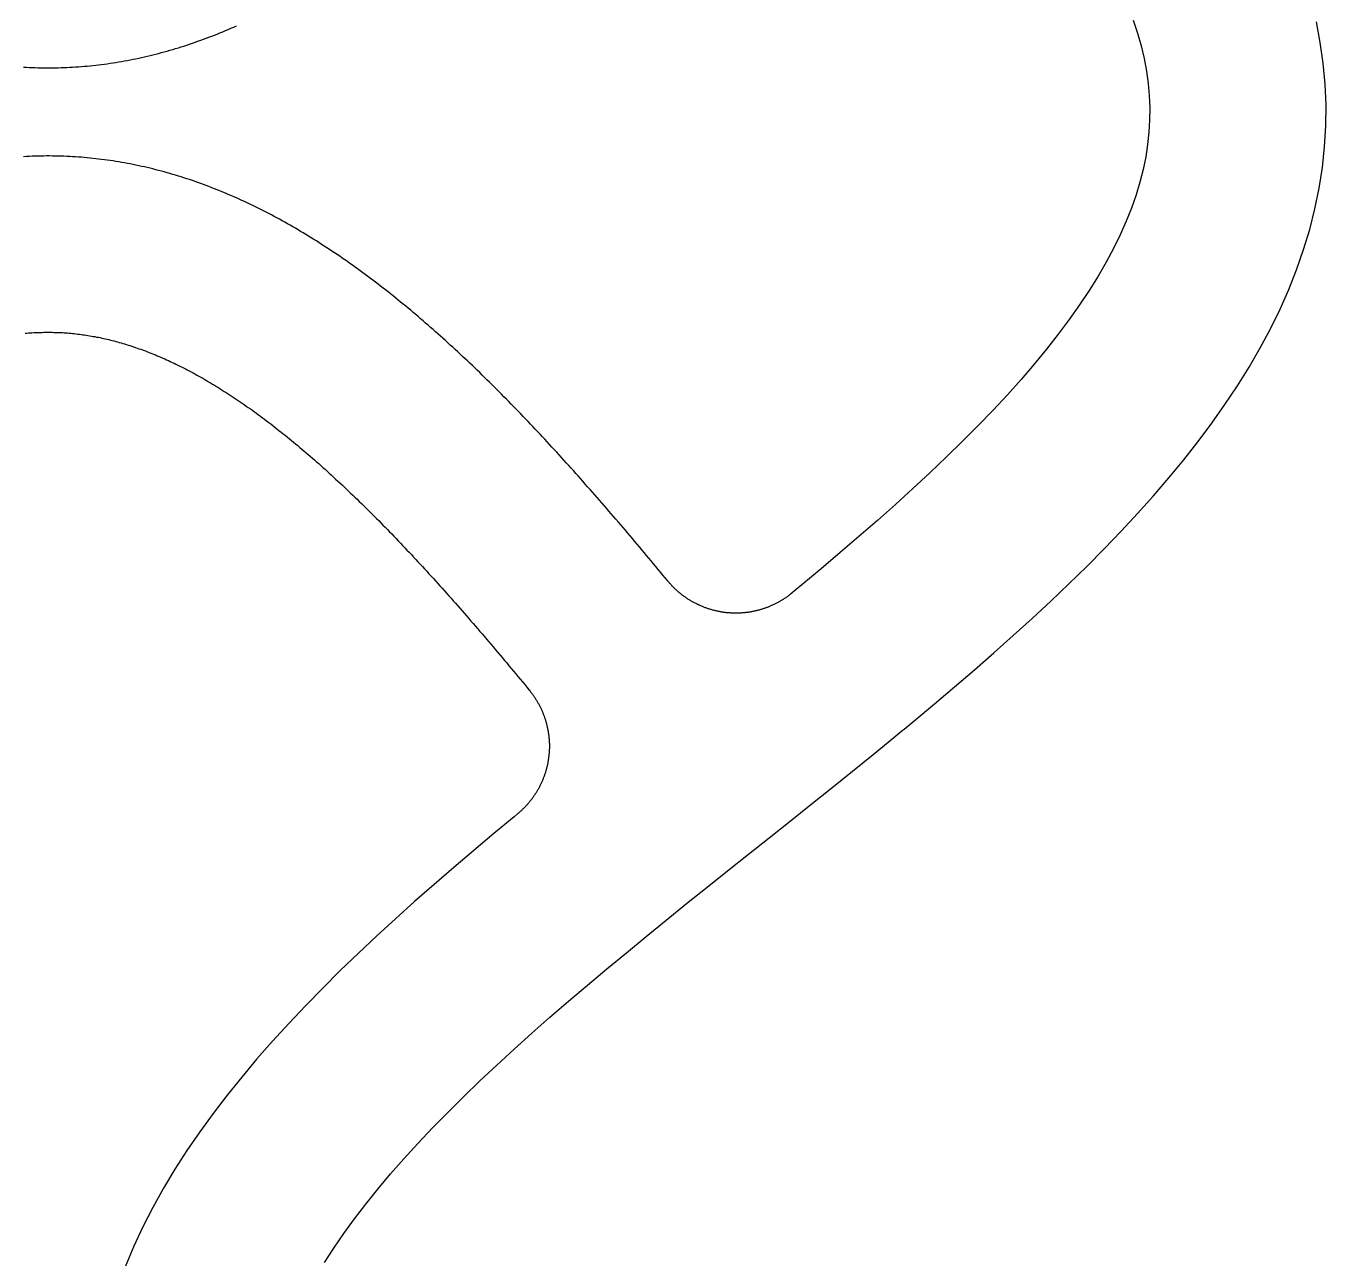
# Model space of a CAD drawing. Header units: millimetres. Extents: x 0 to 12, y 0 to 22.
# Drawn here: x 8.95 to 11.9, y 5.39 to 8.195 of the extents above; entities that cross this region are included whole.
import ezdxf

# ---------------------------------------------------------------- set-up
doc = ezdxf.new("R2010")
doc.units = ezdxf.units.MM
doc.layers.add('CUT_HOLE', color=3, linetype='Continuous')
doc.layers.add('CUT_OUTER', color=1, linetype='Continuous')

msp = doc.modelspace()

# ---------------------------------------------------------------- linework, layer by layer
at = {"layer": 'CUT_HOLE'}
for points in [[(11.4621, 8.2082), (11.4719, 8.1788), (11.4802, 8.1498), (11.487, 8.1211), (11.4923, 8.0928), (11.4963, 8.0648), (11.4988, 8.037), (11.4999, 8.0092), (11.4997, 7.9815), (11.4981, 7.9538), (11.4951, 7.9259), (11.4907, 7.8978), (11.4849, 7.8694), (11.4776, 7.8406), (11.4688, 7.8115), (11.4584, 7.7819), (11.4465, 7.7518), (11.433, 7.7213), (11.4178, 7.6903), (11.401, 7.6589), (11.3825, 7.627), (11.3624, 7.5947), (11.3407, 7.562), (11.3173, 7.5288), (11.2923, 7.4954), (11.2657, 7.4615), (11.2376, 7.4274), (11.2079, 7.3929), (11.1768, 7.3582), (11.1443, 7.3233), (11.1105, 7.2881), (11.0753, 7.2527), (11.0389, 7.217), (11.0012, 7.1812), (10.9625, 7.1453), (10.9227, 7.1091), (10.8819, 7.0728), (10.8401, 7.0364), (10.7976, 6.9999), (10.7542, 6.9632), (10.7101, 6.9264), (10.685, 6.9057), (10.6839, 6.9049), (10.6825, 6.9038), (10.6811, 6.9027), (10.6797, 6.9017), (10.6783, 6.9006), (10.6769, 6.8996), (10.6754, 6.8986), (10.674, 6.8976), (10.6725, 6.8966), (10.6711, 6.8956), (10.6696, 6.8947), (10.6681, 6.8937), (10.6667, 6.8928), (10.6652, 6.8919), (10.6637, 6.8909), (10.6621, 6.8901), (10.6606, 6.8892), (10.6591, 6.8883), (10.6576, 6.8874), (10.656, 6.8866), (10.6545, 6.8858), (10.6529, 6.885), (10.6514, 6.8842), (10.6498, 6.8834), (10.6482, 6.8826), (10.6466, 6.8818), (10.645, 6.8811), (10.6435, 6.8803), (10.6419, 6.8796), (10.6402, 6.8789), (10.6386, 6.8782), (10.637, 6.8776), (10.6354, 6.8769), (10.6338, 6.8762), (10.6321, 6.8756), (10.6305, 6.875), (10.6288, 6.8744), (10.6272, 6.8738), (10.6255, 6.8732), (10.6238, 6.8727), (10.6222, 6.8721), (10.6205, 6.8716), (10.6188, 6.8711), (10.6171, 6.8706), (10.6155, 6.8701), (10.6138, 6.8696), (10.6121, 6.8691), (10.6104, 6.8687), (10.6087, 6.8683), (10.607, 6.8679), (10.6052, 6.8675), (10.6035, 6.8671), (10.6018, 6.8667), (10.6001, 6.8664), (10.5984, 6.866), (10.5966, 6.8657), (10.5949, 6.8654), (10.5932, 6.8651), (10.5915, 6.8648), (10.5897, 6.8646), (10.588, 6.8643), (10.5862, 6.8641), (10.5845, 6.8639), (10.5828, 6.8637), (10.581, 6.8635), (10.5793, 6.8633), (10.5775, 6.8632), (10.5758, 6.863), (10.574, 6.8629), (10.5723, 6.8628), (10.5705, 6.8627), (10.5687, 6.8626), (10.567, 6.8625), (10.5652, 6.8625), (10.5635, 6.8625), (10.5617, 6.8625), (10.56, 6.8625), (10.5582, 6.8625), (10.5565, 6.8625), (10.5547, 6.8625), (10.5529, 6.8626), (10.5512, 6.8627), (10.5494, 6.8628), (10.5477, 6.8629), (10.5459, 6.863), (10.5442, 6.8631), (10.5424, 6.8633), (10.5407, 6.8635), (10.5389, 6.8636), (10.5372, 6.8638), (10.5355, 6.8641), (10.5337, 6.8643), (10.532, 6.8645), (10.5302, 6.8648), (10.5285, 6.8651), (10.5268, 6.8654), (10.525, 6.8657), (10.5233, 6.866), (10.5216, 6.8663), (10.5199, 6.8667), (10.5182, 6.867), (10.5164, 6.8674), (10.5147, 6.8678), (10.513, 6.8682), (10.5113, 6.8687), (10.5096, 6.8691), (10.5079, 6.8696), (10.5062, 6.87), (10.5045, 6.8705), (10.5029, 6.871), (10.5012, 6.8715), (10.4995, 6.8721), (10.4978, 6.8726), (10.4962, 6.8732), (10.4945, 6.8737), (10.4929, 6.8743), (10.4912, 6.8749), (10.4896, 6.8755), (10.4879, 6.8762), (10.4863, 6.8768), (10.4847, 6.8775), (10.4831, 6.8782), (10.4814, 6.8789), (10.4798, 6.8796), (10.4782, 6.8803), (10.4766, 6.881), (10.475, 6.8818), (10.4735, 6.8825), (10.4719, 6.8833), (10.4703, 6.8841), (10.4687, 6.8849), (10.4672, 6.8857), (10.4656, 6.8865), (10.4641, 6.8874), (10.4626, 6.8882), (10.461, 6.8891), (10.4595, 6.89), (10.458, 6.8909), (10.4565, 6.8918), (10.455, 6.8927), (10.4535, 6.8936), (10.4521, 6.8946), (10.4506, 6.8955), (10.4491, 6.8965), (10.4477, 6.8975), (10.4462, 6.8985), (10.4448, 6.8995), (10.4434, 6.9005), (10.4419, 6.9016), (10.4405, 6.9026), (10.4391, 6.9037), (10.4378, 6.9048), (10.4364, 6.9058), (10.435, 6.9069), (10.4336, 6.908), (10.4323, 6.9092), (10.4309, 6.9103), (10.4296, 6.9114), (10.4283, 6.9126), (10.427, 6.9138), (10.4257, 6.915), (10.4244, 6.9161), (10.4231, 6.9173), (10.4218, 6.9186), (10.4206, 6.9198), (10.4193, 6.921), (10.4181, 6.9223), (10.4169, 6.9235), (10.4157, 6.9248), (10.4145, 6.9261), (10.4133, 6.9274), (10.4121, 6.9287), (10.4109, 6.93), (10.4098, 6.9313), (10.4086, 6.9326), (10.4075, 6.934), (10.4064, 6.9353), (10.4064, 6.9353), (10.4064, 6.9353), (10.4064, 6.9353), (10.4063, 6.9354), (10.4063, 6.9354), (10.4063, 6.9354), (10.4063, 6.9354), (10.4063, 6.9354), (10.4063, 6.9354), (10.4063, 6.9354), (10.4063, 6.9355), (10.4062, 6.9355), (10.4062, 6.9355), (10.4062, 6.9355), (10.4062, 6.9355), (10.4062, 6.9355), (10.4062, 6.9355), (10.4062, 6.9356), (10.4062, 6.9356), (10.4061, 6.9356), (10.4061, 6.9356), (10.4061, 6.9356), (10.4061, 6.9356), (10.4061, 6.9357), (10.4061, 6.9357), (10.4061, 6.9357), (10.4061, 6.9357), (10.406, 6.9357), (10.406, 6.9357), (10.406, 6.9357), (10.406, 6.9358), (10.406, 6.9358), (10.406, 6.9358), (10.406, 6.9358), (10.406, 6.9358), (10.4059, 6.9358), (10.4059, 6.9358), (10.4059, 6.9359), (10.4059, 6.9359), (10.4059, 6.9359), (10.4059, 6.9359), (10.4059, 6.9359), (10.4059, 6.9359), (10.4058, 6.936), (10.4058, 6.936), (10.4058, 6.936), (10.4058, 6.936), (10.4058, 6.936), (10.4058, 6.936), (10.4058, 6.936), (10.4058, 6.9361), (10.4057, 6.9361), (10.4057, 6.9361), (10.4057, 6.9361), (10.4057, 6.9361), (10.4057, 6.9361), (10.4057, 6.9361), (10.4057, 6.9362), (10.4057, 6.9362), (10.4056, 6.9362), (10.4056, 6.9362), (10.4056, 6.9362), (10.4056, 6.9362), (10.4056, 6.9363), (10.4056, 6.9363), (10.4056, 6.9363), (10.4056, 6.9363), (10.4055, 6.9363), (10.4055, 6.9363), (10.4055, 6.9363), (10.4055, 6.9364), (10.4055, 6.9364), (10.4055, 6.9364), (10.4055, 6.9364), (10.4055, 6.9364), (10.4054, 6.9364), (10.4054, 6.9364), (10.4054, 6.9365), (10.4054, 6.9365), (10.4054, 6.9365), (10.4054, 6.9365), (10.4054, 6.9365), (10.4054, 6.9365), (10.4053, 6.9366), (10.4053, 6.9366), (10.4053, 6.9366), (10.4053, 6.9366), (10.4053, 6.9366), (10.4053, 6.9366), (10.4053, 6.9366), (10.4053, 6.9367), (10.4053, 6.9367), (10.4052, 6.9367), (10.4052, 6.9367), (10.4052, 6.9367), (10.4052, 6.9367), (10.4052, 6.9367), (10.4052, 6.9368), (10.4052, 6.9368), (10.4052, 6.9368), (10.4051, 6.9368), (10.4051, 6.9368), (10.4051, 6.9368), (10.4051, 6.9369), (10.4051, 6.9369), (10.4051, 6.9369), (10.4051, 6.9369), (10.4051, 6.9369), (10.405, 6.9369), (10.405, 6.9369), (10.405, 6.937), (10.405, 6.937), (10.405, 6.937), (10.405, 6.937), (10.405, 6.937), (10.405, 6.937), (10.4049, 6.9371), (10.4049, 6.9371), (10.4049, 6.9371), (10.4049, 6.9371), (10.4049, 6.9371), (10.4049, 6.9371), (10.4049, 6.9371), (10.4049, 6.9372), (10.4048, 6.9372), (10.4048, 6.9372), (10.4048, 6.9372), (10.4048, 6.9372), (10.4048, 6.9372), (10.4048, 6.9372), (10.4048, 6.9373), (10.4048, 6.9373), (10.4047, 6.9373), (10.4047, 6.9373), (10.4047, 6.9373), (10.4047, 6.9373), (10.4047, 6.9374), (10.4047, 6.9374), (10.4047, 6.9374), (10.4047, 6.9374), (10.4046, 6.9374), (10.4046, 6.9374), (10.4046, 6.9374), (10.4046, 6.9375), (10.4046, 6.9375), (10.4046, 6.9375), (10.4046, 6.9375), (10.4046, 6.9375), (10.4045, 6.9375), (10.4045, 6.9375), (10.4045, 6.9376), (10.4045, 6.9376), (10.4045, 6.9376), (10.4045, 6.9376), (10.4045, 6.9376), (10.4045, 6.9376), (10.4044, 6.9377), (10.4044, 6.9377), (10.4044, 6.9377), (10.4044, 6.9377), (10.4044, 6.9377), (10.4044, 6.9377), (10.4044, 6.9377), (10.4044, 6.9378), (10.4043, 6.9378), (10.4043, 6.9378), (10.4043, 6.9378), (10.4043, 6.9378), (10.4043, 6.9378), (10.4043, 6.9378), (10.4043, 6.9379), (10.4043, 6.9379), (10.4042, 6.9379), (10.4042, 6.9379), (10.4042, 6.9379), (10.4042, 6.9379), (10.4042, 6.938), (10.4042, 6.938), (10.4042, 6.938), (10.4042, 6.938), (10.4041, 6.938), (10.4041, 6.938), (10.4041, 6.938), (10.4041, 6.9381), (10.4041, 6.9381), (10.4041, 6.9381), (10.4041, 6.9381), (10.4041, 6.9381), (10.404, 6.9381), (10.404, 6.9381), (10.404, 6.9382), (10.404, 6.9382), (10.404, 6.9382), (10.404, 6.9382), (10.404, 6.9382), (10.404, 6.9382), (10.404, 6.9383), (10.4039, 6.9383), (10.4039, 6.9383), (10.4039, 6.9383), (10.4039, 6.9383), (10.4039, 6.9383), (10.4039, 6.9383), (10.4039, 6.9384), (10.4039, 6.9384), (10.4038, 6.9384), (10.4038, 6.9384), (10.4038, 6.9384), (10.4038, 6.9384), (10.4038, 6.9384), (10.4038, 6.9385), (10.4038, 6.9385), (10.4038, 6.9385), (10.4037, 6.9385), (10.4037, 6.9385), (10.4037, 6.9385), (10.4037, 6.9386), (10.4037, 6.9386), (10.4037, 6.9386), (10.4037, 6.9386), (10.4037, 6.9386), (10.4036, 6.9386), (10.4036, 6.9386), (10.4036, 6.9387), (10.4036, 6.9387), (10.4036, 6.9387), (10.4036, 6.9387), (10.4036, 6.9387), (10.4036, 6.9387), (10.4035, 6.9387), (10.4035, 6.9388), (10.4035, 6.9388), (10.4035, 6.9388), (10.4035, 6.9388), (10.4035, 6.9388), (10.4035, 6.9388), (10.4035, 6.9389), (10.4034, 6.9389), (10.4034, 6.9389), (10.4034, 6.9389), (10.4034, 6.9389), (10.4034, 6.9389), (10.4034, 6.9389), (10.4034, 6.939), (10.4034, 6.939), (10.4033, 6.939), (10.4033, 6.939), (10.4033, 6.939), (10.4033, 6.939), (10.4033, 6.9391), (10.4033, 6.9391), (10.4033, 6.9391), (10.4033, 6.9391), (10.4032, 6.9391), (10.4032, 6.9391), (10.4032, 6.9391), (10.4032, 6.9392), (10.4032, 6.9392), (10.4032, 6.9392), (10.4032, 6.9392), (10.4032, 6.9392), (10.4031, 6.9392), (10.4031, 6.9392), (10.4031, 6.9393), (10.4031, 6.9393), (10.4031, 6.9393), (10.4031, 6.9393), (10.4031, 6.9393), (10.4031, 6.9393), (10.403, 6.9394), (10.403, 6.9394), (10.403, 6.9394), (10.403, 6.9394), (10.403, 6.9394), (10.403, 6.9394), (10.403, 6.9394), (10.403, 6.9395), (10.4029, 6.9395), (10.4029, 6.9395), (10.4029, 6.9395), (10.4029, 6.9395), (10.4029, 6.9395), (10.4029, 6.9395), (10.4029, 6.9396), (10.4029, 6.9396), (10.4028, 6.9396), (10.4028, 6.9396), (10.4028, 6.9396), (10.4028, 6.9396), (10.4028, 6.9397), (10.4028, 6.9397), (10.4028, 6.9397), (10.4028, 6.9397), (10.4027, 6.9397), (10.4027, 6.9397), (10.4027, 6.9397), (10.4027, 6.9398), (10.4027, 6.9398), (10.4027, 6.9398), (10.4027, 6.9398), (10.4027, 6.9398), (10.4026, 6.9398), (10.4026, 6.9398), (10.4026, 6.9399), (10.4026, 6.9399), (10.4026, 6.9399), (10.4026, 6.9399), (10.4026, 6.9399), (10.4026, 6.9399), (10.4026, 6.94), (10.4025, 6.94), (10.4025, 6.94), (10.4025, 6.94), (10.4025, 6.94), (10.4025, 6.94), (10.4025, 6.94), (10.4025, 6.9401), (10.4025, 6.9401), (10.4024, 6.9401), (10.4024, 6.9401), (10.4024, 6.9401), (10.4024, 6.9401), (10.4024, 6.9401), (10.4024, 6.9402), (10.4024, 6.9402), (10.4024, 6.9402), (10.4023, 6.9402), (10.4023, 6.9402), (10.4023, 6.9402), (10.4023, 6.9403), (10.4023, 6.9403), (10.4023, 6.9403), (10.4023, 6.9403), (10.4023, 6.9403), (10.4022, 6.9403), (10.4022, 6.9403), (10.4022, 6.9404), (10.4022, 6.9404), (10.4022, 6.9404), (10.4022, 6.9404), (10.4022, 6.9404), (10.4022, 6.9404), (10.4021, 6.9404), (10.4021, 6.9405), (10.4021, 6.9405), (10.4021, 6.9405), (10.4021, 6.9405), (10.4021, 6.9405), (10.4021, 6.9405), (10.4021, 6.9406), (10.402, 6.9406), (10.402, 6.9406), (10.402, 6.9406), (10.402, 6.9406), (10.402, 6.9406), (10.402, 6.9406), (10.402, 6.9407), (10.402, 6.9407), (10.4019, 6.9407), (10.4019, 6.9407), (10.4019, 6.9407), (10.4019, 6.9407), (10.4019, 6.9407), (10.4019, 6.9408), (10.4019, 6.9408), (10.4019, 6.9408), (10.4018, 6.9408), (10.4018, 6.9408), (10.4018, 6.9408), (10.4018, 6.9409), (10.4018, 6.9409), (10.4018, 6.9409), (10.4018, 6.9409), (10.4018, 6.9409), (10.4017, 6.9409), (10.4017, 6.9409), (10.4017, 6.941), (10.4017, 6.941), (10.4017, 6.941), (10.4017, 6.941), (10.4017, 6.941), (10.4017, 6.941), (10.4016, 6.941), (10.4016, 6.9411), (10.4016, 6.9411), (10.4016, 6.9411), (10.4016, 6.9411), (10.4016, 6.9411), (10.4016, 6.9411), (10.4016, 6.9412), (10.4015, 6.9412), (10.4015, 6.9412), (10.4015, 6.9412), (10.4015, 6.9412), (10.4015, 6.9412), (10.4015, 6.9412), (10.4015, 6.9413), (10.4015, 6.9413), (10.4014, 6.9413), (10.4014, 6.9413), (10.4014, 6.9413), (10.4014, 6.9413), (10.4014, 6.9413), (10.4014, 6.9414), (10.4014, 6.9414), (10.4014, 6.9414), (10.4013, 6.9414), (10.4013, 6.9414), (10.4013, 6.9414), (10.4013, 6.9415), (10.4013, 6.9415), (10.4013, 6.9415), (10.4013, 6.9415), (10.4013, 6.9415), (10.4012, 6.9415), (10.4012, 6.9415), (10.4012, 6.9416), (10.4012, 6.9416), (10.4012, 6.9416), (10.4012, 6.9416), (10.4012, 6.9416), (10.4012, 6.9416), (10.4012, 6.9417), (10.4011, 6.9417), (10.4011, 6.9417), (10.4011, 6.9417), (10.4011, 6.9417), (10.4011, 6.9417), (10.4011, 6.9417), (10.4011, 6.9418), (10.4011, 6.9418), (10.401, 6.9418), (10.401, 6.9418), (10.401, 6.9418), (10.401, 6.9418), (10.401, 6.9418), (10.401, 6.9419), (10.401, 6.9419), (10.401, 6.9419), (10.4009, 6.9419), (10.4009, 6.9419), (10.4009, 6.9419), (10.4009, 6.942), (10.4009, 6.942), (10.4009, 6.942), (10.4009, 6.942), (10.4009, 6.942), (10.4008, 6.942), (10.4008, 6.942), (10.4008, 6.9421), (10.4008, 6.9421), (10.4008, 6.9421), (10.4008, 6.9421), (10.4008, 6.9421), (10.4008, 6.9421), (10.4007, 6.9421), (10.4007, 6.9422), (10.4007, 6.9422), (10.4007, 6.9422), (10.4007, 6.9422), (10.4007, 6.9422), (10.4007, 6.9422), (10.4007, 6.9423), (10.4006, 6.9423), (10.4006, 6.9423), (10.4006, 6.9423), (10.4006, 6.9423), (10.4006, 6.9423), (10.4006, 6.9423), (10.4006, 6.9424), (10.4006, 6.9424), (10.4005, 6.9424), (10.4005, 6.9424), (10.4005, 6.9424), (10.4005, 6.9424), (10.4005, 6.9424), (10.4005, 6.9425), (10.4005, 6.9425), (10.4005, 6.9425), (10.4004, 6.9425), (10.4004, 6.9425), (10.4004, 6.9425), (10.4004, 6.9425), (10.4004, 6.9425), (10.3951, 6.9489), (10.3898, 6.9553), (10.3845, 6.9618), (10.3792, 6.9681), (10.3739, 6.9745), (10.3686, 6.9809), (10.3633, 6.9873), (10.358, 6.9937), (10.3527, 7), (10.3474, 7.0064), (10.342, 7.0127), (10.3367, 7.019), (10.3314, 7.0253), (10.3261, 7.0316), (10.3208, 7.038), (10.3154, 7.0442), (10.3101, 7.0505), (10.3048, 7.0568), (10.2994, 7.0631), (10.2941, 7.0693), (10.2887, 7.0755), (10.2834, 7.0818), (10.278, 7.088), (10.2727, 7.0942), (10.2673, 7.1004), (10.262, 7.1066), (10.2566, 7.1128), (10.2513, 7.1189), (10.2459, 7.1251), (10.2405, 7.1312), (10.2352, 7.1373), (10.2298, 7.1434), (10.2244, 7.1495), (10.2191, 7.1556), (10.2137, 7.1617), (10.2083, 7.1678), (10.2029, 7.1738), (10.1975, 7.1798), (10.1921, 7.1859), (10.1868, 7.1919), (10.1814, 7.1979), (10.176, 7.2038), (10.1706, 7.2098), (10.1652, 7.2158), (10.1597, 7.2217), (10.1543, 7.2276), (10.1489, 7.2335), (10.1435, 7.2394), (10.1381, 7.2453), (10.1327, 7.2511), (10.1272, 7.257), (10.1218, 7.2628), (10.1164, 7.2686), (10.1109, 7.2744), (10.1055, 7.2802), (10.1001, 7.286), (10.0946, 7.2917), (10.0892, 7.2974), (10.0837, 7.3032), (10.0783, 7.3089), (10.0728, 7.3145), (10.0673, 7.3202), (10.0619, 7.3258), (10.0564, 7.3315), (10.0509, 7.3371), (10.0455, 7.3427), (10.04, 7.3482), (10.0345, 7.3538), (10.029, 7.3593), (10.0235, 7.3648), (10.018, 7.3703), (10.0125, 7.3758), (10.007, 7.3813), (10.0015, 7.3867), (9.996, 7.3921), (9.9905, 7.3975), (9.985, 7.4029), (9.9794, 7.4083), (9.9739, 7.4136), (9.9684, 7.419), (9.9628, 7.4243), (9.9573, 7.4295), (9.9518, 7.4348), (9.9462, 7.44), (9.9406, 7.4453), (9.9351, 7.4505), (9.9295, 7.4556), (9.924, 7.4608), (9.9184, 7.4659), (9.9128, 7.471), (9.9072, 7.4761), (9.9016, 7.4812), (9.896, 7.4862), (9.8904, 7.4913), (9.8848, 7.4963), (9.8792, 7.5012), (9.8736, 7.5062), (9.868, 7.5111), (9.8624, 7.516), (9.8567, 7.5209), (9.8511, 7.5258), (9.8455, 7.5306), (9.8398, 7.5355), (9.8342, 7.5403), (9.8285, 7.545), (9.8229, 7.5498), (9.8172, 7.5545), (9.8115, 7.5592), (9.8058, 7.5639), (9.8001, 7.5685), (9.7945, 7.5731), (9.7888, 7.5777), (9.7831, 7.5823), (9.7773, 7.5868), (9.7716, 7.5914), (9.7659, 7.5959), (9.7602, 7.6003), (9.7544, 7.6048), (9.7487, 7.6092), (9.7429, 7.6136), (9.7372, 7.618), (9.7314, 7.6223), (9.7257, 7.6266), (9.7199, 7.6309), (9.7141, 7.6352), (9.7083, 7.6394), (9.7025, 7.6436), (9.6967, 7.6478), (9.6909, 7.6519), (9.6851, 7.6561), (9.6793, 7.6602), (9.6734, 7.6642), (9.6676, 7.6683), (9.6618, 7.6723), (9.6559, 7.6763), (9.65, 7.6802), (9.6442, 7.6841), (9.6383, 7.688), (9.6324, 7.6919), (9.6265, 7.6957), (9.6206, 7.6995), (9.6147, 7.7033), (9.6088, 7.7071), (9.6029, 7.7108), (9.5969, 7.7145), (9.591, 7.7181), (9.585, 7.7218), (9.5791, 7.7254), (9.5731, 7.7289), (9.5672, 7.7325), (9.5612, 7.736), (9.5552, 7.7394), (9.5492, 7.7429), (9.5432, 7.7463), (9.5372, 7.7497), (9.5311, 7.753), (9.5251, 7.7563), (9.5191, 7.7596), (9.513, 7.7629), (9.507, 7.7661), (9.5009, 7.7692), (9.4948, 7.7724), (9.4887, 7.7755), (9.4826, 7.7786), (9.4765, 7.7816), (9.4704, 7.7847), (9.4643, 7.7876), (9.4582, 7.7906), (9.452, 7.7935), (9.4459, 7.7964), (9.4397, 7.7992), (9.4336, 7.802), (9.4274, 7.8048), (9.4212, 7.8075), (9.415, 7.8102), (9.4088, 7.8129), (9.4026, 7.8155), (9.3964, 7.8181), (9.3901, 7.8206), (9.3839, 7.8232), (9.3777, 7.8256), (9.3714, 7.8281), (9.3651, 7.8305), (9.3589, 7.8329), (9.3526, 7.8352), (9.3463, 7.8375), (9.34, 7.8397), (9.3337, 7.842), (9.3274, 7.8441), (9.3211, 7.8463), (9.3147, 7.8484), (9.3084, 7.8504), (9.302, 7.8525), (9.2957, 7.8544), (9.2893, 7.8564), (9.2829, 7.8583), (9.2766, 7.8601), (9.2702, 7.862), (9.2638, 7.8637), (9.2574, 7.8655), (9.2509, 7.8672), (9.2445, 7.8688), (9.2381, 7.8705), (9.2317, 7.872), (9.2252, 7.8736), (9.2188, 7.8751), (9.2123, 7.8765), (9.2059, 7.8779), (9.1994, 7.8793), (9.1929, 7.8806), (9.1864, 7.8819), (9.18, 7.8831), (9.1735, 7.8843), (9.167, 7.8855), (9.1605, 7.8866), (9.154, 7.8877), (9.1474, 7.8887), (9.1409, 7.8897), (9.1344, 7.8906), (9.1279, 7.8915), (9.1213, 7.8923), (9.1148, 7.8931), (9.1083, 7.8939), (9.1017, 7.8946), (9.0952, 7.8953), (9.0886, 7.8959), (9.0821, 7.8965), (9.0755, 7.897), (9.069, 7.8975), (9.0624, 7.898), (9.0558, 7.8984), (9.0493, 7.8987), (9.0427, 7.899), (9.0361, 7.8993), (9.0296, 7.8995), (9.023, 7.8997), (9.0164, 7.8999), (9.0099, 7.8999), (9.0033, 7.9), (8.9967, 7.9), (8.9901, 7.8999), (8.9836, 7.8999), (8.977, 7.8997), (8.9704, 7.8995), (8.9639, 7.8993), (8.9573, 7.899), (8.9507, 7.8987), (8.9442, 7.8984)], [(8.9442, 8.1016), (8.9507, 8.1013), (8.9573, 8.101), (8.9639, 8.1007), (8.9704, 8.1005), (8.977, 8.1003), (8.9836, 8.1001), (8.9901, 8.1001), (8.9967, 8.1), (9.0033, 8.1), (9.0099, 8.1001), (9.0164, 8.1001), (9.023, 8.1003), (9.0296, 8.1005), (9.0361, 8.1007), (9.0427, 8.101), (9.0493, 8.1013), (9.0558, 8.1016), (9.0624, 8.102), (9.069, 8.1025), (9.0755, 8.103), (9.0821, 8.1035), (9.0886, 8.1041), (9.0952, 8.1047), (9.1017, 8.1054), (9.1083, 8.1061), (9.1148, 8.1069), (9.1213, 8.1077), (9.1279, 8.1085), (9.1344, 8.1094), (9.1409, 8.1103), (9.1474, 8.1113), (9.154, 8.1123), (9.1605, 8.1134), (9.167, 8.1145), (9.1735, 8.1157), (9.18, 8.1169), (9.1864, 8.1181), (9.1929, 8.1194), (9.1994, 8.1207), (9.2059, 8.1221), (9.2123, 8.1235), (9.2188, 8.1249), (9.2252, 8.1264), (9.2317, 8.128), (9.2381, 8.1295), (9.2445, 8.1312), (9.2509, 8.1328), (9.2574, 8.1345), (9.2638, 8.1363), (9.2702, 8.138), (9.2766, 8.1399), (9.2829, 8.1417), (9.2893, 8.1436), (9.2957, 8.1456), (9.302, 8.1475), (9.3084, 8.1496), (9.3147, 8.1516), (9.3211, 8.1537), (9.3274, 8.1559), (9.3337, 8.158), (9.34, 8.1603), (9.3463, 8.1625), (9.3526, 8.1648), (9.3589, 8.1671), (9.3651, 8.1695), (9.3714, 8.1719), (9.3777, 8.1744), (9.3839, 8.1768), (9.3901, 8.1794), (9.3964, 8.1819), (9.4026, 8.1845), (9.4088, 8.1871), (9.415, 8.1898), (9.4212, 8.1925), (9.4274, 8.1952)], [(8.9482, 7.4976), (8.952, 7.4979), (8.9559, 7.4983), (8.9597, 7.4986), (8.9635, 7.4988), (8.9674, 7.4991), (8.9712, 7.4993), (8.9751, 7.4994), (8.9789, 7.4996), (8.9827, 7.4997), (8.9866, 7.4998), (8.9904, 7.4999), (8.9942, 7.5), (8.9981, 7.5), (9.0019, 7.5), (9.0058, 7.5), (9.0096, 7.4999), (9.0134, 7.4998), (9.0173, 7.4997), (9.0211, 7.4996), (9.0249, 7.4994), (9.0288, 7.4993), (9.0326, 7.4991), (9.0365, 7.4988), (9.0403, 7.4986), (9.0441, 7.4983), (9.048, 7.4979), (9.0518, 7.4976), (9.0557, 7.4972), (9.0596, 7.4968), (9.0634, 7.4964), (9.0673, 7.496), (9.0712, 7.4955), (9.075, 7.495), (9.0789, 7.4945), (9.0828, 7.4939), (9.0867, 7.4933), (9.0906, 7.4927), (9.0945, 7.4921), (9.0984, 7.4914), (9.1023, 7.4907), (9.1062, 7.49), (9.1101, 7.4892), (9.1141, 7.4885), (9.118, 7.4877), (9.1219, 7.4868), (9.1259, 7.486), (9.1298, 7.4851), (9.1338, 7.4842), (9.1377, 7.4832), (9.1417, 7.4822), (9.1457, 7.4812), (9.1497, 7.4802), (9.1537, 7.4792), (9.1577, 7.4781), (9.1617, 7.4769), (9.1657, 7.4758), (9.1697, 7.4746), (9.1738, 7.4734), (9.1778, 7.4722), (9.1819, 7.4709), (9.1859, 7.4696), (9.19, 7.4683), (9.1941, 7.467), (9.1981, 7.4656), (9.2022, 7.4642), (9.2063, 7.4627), (9.2104, 7.4613), (9.2145, 7.4598), (9.2187, 7.4582), (9.2228, 7.4567), (9.2269, 7.4551), (9.2311, 7.4535), (9.2353, 7.4518), (9.2394, 7.4501), (9.2436, 7.4484), (9.2478, 7.4467), (9.252, 7.4449), (9.2562, 7.4431), (9.2604, 7.4413), (9.2646, 7.4394), (9.2689, 7.4375), (9.2731, 7.4356), (9.2773, 7.4336), (9.2816, 7.4316), (9.2859, 7.4296), (9.2902, 7.4275), (9.2944, 7.4254), (9.2987, 7.4233), (9.303, 7.4212), (9.3073, 7.419), (9.3117, 7.4168), (9.316, 7.4145), (9.3203, 7.4123), (9.3247, 7.41), (9.329, 7.4076), (9.3334, 7.4053), (9.3378, 7.4029), (9.3422, 7.4004), (9.3466, 7.398), (9.3509, 7.3955), (9.3554, 7.3929), (9.3598, 7.3904), (9.3642, 7.3878), (9.3686, 7.3852), (9.3731, 7.3825), (9.3775, 7.3798), (9.382, 7.3771), (9.3864, 7.3743), (9.3909, 7.3716), (9.3954, 7.3687), (9.3999, 7.3659), (9.4044, 7.363), (9.4089, 7.3601), (9.4134, 7.3572), (9.4179, 7.3542), (9.4225, 7.3512), (9.427, 7.3482), (9.4315, 7.3451), (9.4361, 7.342), (9.4407, 7.3389), (9.4452, 7.3357), (9.4498, 7.3325), (9.4544, 7.3293), (9.459, 7.326), (9.4636, 7.3228), (9.4682, 7.3194), (9.4728, 7.3161), (9.4774, 7.3127), (9.482, 7.3093), (9.4867, 7.3059), (9.4913, 7.3024), (9.4959, 7.2989), (9.5006, 7.2954), (9.5052, 7.2918), (9.5099, 7.2882), (9.5146, 7.2846), (9.5193, 7.281), (9.5239, 7.2773), (9.5286, 7.2736), (9.5333, 7.2698), (9.538, 7.2661), (9.5427, 7.2623), (9.5475, 7.2584), (9.5522, 7.2546), (9.5569, 7.2507), (9.5616, 7.2468), (9.5664, 7.2428), (9.5711, 7.2388), (9.5759, 7.2348), (9.5806, 7.2308), (9.5854, 7.2267), (9.5901, 7.2226), (9.5949, 7.2185), (9.5997, 7.2144), (9.6045, 7.2102), (9.6093, 7.206), (9.6141, 7.2018), (9.6189, 7.1975), (9.6237, 7.1932), (9.6285, 7.1889), (9.6333, 7.1846), (9.6381, 7.1802), (9.6429, 7.1758), (9.6477, 7.1714), (9.6526, 7.1669), (9.6574, 7.1624), (9.6623, 7.1579), (9.6671, 7.1534), (9.672, 7.1488), (9.6768, 7.1443), (9.6817, 7.1397), (9.6865, 7.135), (9.6914, 7.1304), (9.6963, 7.1257), (9.7012, 7.121), (9.706, 7.1162), (9.7109, 7.1115), (9.7158, 7.1067), (9.7207, 7.1018), (9.7256, 7.097), (9.7305, 7.0921), (9.7354, 7.0873), (9.7403, 7.0823), (9.7452, 7.0774), (9.7502, 7.0725), (9.7551, 7.0675), (9.76, 7.0625), (9.7649, 7.0574), (9.7699, 7.0524), (9.7748, 7.0473), (9.7797, 7.0422), (9.7847, 7.0371), (9.7896, 7.0319), (9.7946, 7.0268), (9.7995, 7.0216), (9.8045, 7.0163), (9.8095, 7.0111), (9.8144, 7.0058), (9.8194, 7.0006), (9.8244, 6.9953), (9.8293, 6.9899), (9.8343, 6.9846), (9.8393, 6.9792), (9.8443, 6.9738), (9.8493, 6.9684), (9.8543, 6.963), (9.8593, 6.9576), (9.8643, 6.9521), (9.8692, 6.9466), (9.8743, 6.9411), (9.8793, 6.9356), (9.8843, 6.93), (9.8893, 6.9245), (9.8943, 6.9189), (9.8993, 6.9133), (9.9043, 6.9076), (9.9094, 6.902), (9.9144, 6.8963), (9.9194, 6.8907), (9.9244, 6.885), (9.9295, 6.8793), (9.9345, 6.8735), (9.9395, 6.8678), (9.9446, 6.862), (9.9496, 6.8562), (9.9547, 6.8504), (9.9597, 6.8446), (9.9648, 6.8388), (9.9698, 6.8329), (9.9749, 6.827), (9.9799, 6.8212), (9.985, 6.8153), (9.9901, 6.8093), (9.9951, 6.8034), (10.0002, 6.7975), (10.0053, 6.7915), (10.0104, 6.7855), (10.0154, 6.7795), (10.0205, 6.7735), (10.0256, 6.7675), (10.0307, 6.7615), (10.0358, 6.7554), (10.0408, 6.7494), (10.0459, 6.7433), (10.051, 6.7372), (10.0561, 6.7311), (10.0612, 6.725), (10.0663, 6.7188), (10.0714, 6.7127), (10.0765, 6.7066), (10.0816, 6.7004), (10.0867, 6.6942), (10.0918, 6.688), (10.093, 6.6867), (10.0941, 6.6853), (10.0951, 6.6839), (10.0962, 6.6825), (10.0973, 6.6811), (10.0983, 6.6797), (10.0994, 6.6783), (10.1004, 6.6769), (10.1014, 6.6754), (10.1024, 6.674), (10.1034, 6.6725), (10.1044, 6.6711), (10.1053, 6.6696), (10.1063, 6.6681), (10.1072, 6.6667), (10.1081, 6.6652), (10.1091, 6.6637), (10.1099, 6.6621), (10.1108, 6.6606), (10.1117, 6.6591), (10.1126, 6.6576), (10.1134, 6.656), (10.1142, 6.6545), (10.115, 6.6529), (10.1158, 6.6514), (10.1166, 6.6498), (10.1174, 6.6482), (10.1182, 6.6466), (10.1189, 6.645), (10.1197, 6.6435), (10.1204, 6.6419), (10.1211, 6.6402), (10.1218, 6.6386), (10.1224, 6.637), (10.1231, 6.6354), (10.1238, 6.6338), (10.1244, 6.6321), (10.125, 6.6305), (10.1256, 6.6288), (10.1262, 6.6272), (10.1268, 6.6255), (10.1273, 6.6238), (10.1279, 6.6222), (10.1284, 6.6205), (10.1289, 6.6188), (10.1294, 6.6171), (10.1299, 6.6155), (10.1304, 6.6138), (10.1309, 6.6121), (10.1313, 6.6104), (10.1317, 6.6087), (10.1321, 6.607), (10.1325, 6.6052), (10.1329, 6.6035), (10.1333, 6.6018), (10.1336, 6.6001), (10.134, 6.5984), (10.1343, 6.5966), (10.1346, 6.5949), (10.1349, 6.5932), (10.1352, 6.5915), (10.1354, 6.5897), (10.1357, 6.588), (10.1359, 6.5862), (10.1361, 6.5845), (10.1363, 6.5828), (10.1365, 6.581), (10.1367, 6.5793), (10.1368, 6.5775), (10.137, 6.5758), (10.1371, 6.574), (10.1372, 6.5723), (10.1373, 6.5705), (10.1374, 6.5687), (10.1375, 6.567), (10.1375, 6.5652), (10.1375, 6.5635), (10.1375, 6.5617), (10.1375, 6.56), (10.1375, 6.5582), (10.1375, 6.5565), (10.1375, 6.5547), (10.1374, 6.5529), (10.1373, 6.5512), (10.1372, 6.5494), (10.1371, 6.5477), (10.137, 6.5459), (10.1369, 6.5442), (10.1367, 6.5424), (10.1365, 6.5407), (10.1364, 6.5389), (10.1362, 6.5372), (10.1359, 6.5355), (10.1357, 6.5337), (10.1355, 6.532), (10.1352, 6.5302), (10.1349, 6.5285), (10.1346, 6.5268), (10.1343, 6.525), (10.134, 6.5233), (10.1337, 6.5216), (10.1333, 6.5199), (10.133, 6.5182), (10.1326, 6.5164), (10.1322, 6.5147), (10.1318, 6.513), (10.1313, 6.5113), (10.1309, 6.5096), (10.1304, 6.5079), (10.13, 6.5062), (10.1295, 6.5045), (10.129, 6.5029), (10.1285, 6.5012), (10.1279, 6.4995), (10.1274, 6.4978), (10.1268, 6.4962), (10.1263, 6.4945), (10.1257, 6.4929), (10.1251, 6.4912), (10.1245, 6.4896), (10.1238, 6.4879), (10.1232, 6.4863), (10.1225, 6.4847), (10.1218, 6.4831), (10.1211, 6.4814), (10.1204, 6.4798), (10.1197, 6.4782), (10.119, 6.4766), (10.1182, 6.475), (10.1175, 6.4735), (10.1167, 6.4719), (10.1159, 6.4703), (10.1151, 6.4687), (10.1143, 6.4672), (10.1135, 6.4656), (10.1126, 6.4641), (10.1118, 6.4626), (10.1109, 6.461), (10.11, 6.4595), (10.1091, 6.458), (10.1082, 6.4565), (10.1073, 6.455), (10.1064, 6.4535), (10.1054, 6.4521), (10.1045, 6.4506), (10.1035, 6.4491), (10.1025, 6.4477), (10.1015, 6.4462), (10.1005, 6.4448), (10.0995, 6.4434), (10.0984, 6.4419), (10.0974, 6.4405), (10.0963, 6.4391), (10.0952, 6.4378), (10.0942, 6.4364), (10.0931, 6.435), (10.092, 6.4336), (10.0908, 6.4323), (10.0897, 6.4309), (10.0886, 6.4296), (10.0874, 6.4283), (10.0862, 6.427), (10.085, 6.4257), (10.0839, 6.4244), (10.0827, 6.4231), (10.0814, 6.4218), (10.0802, 6.4206), (10.079, 6.4193), (10.0777, 6.4181), (10.0765, 6.4169), (10.0752, 6.4157), (10.0739, 6.4145), (10.0726, 6.4133), (10.0713, 6.4121), (10.07, 6.4109), (10.0687, 6.4098), (10.0674, 6.4086), (10.066, 6.4075), (10.0647, 6.4064), (10.0647, 6.4064), (10.0577, 6.4006), (10.0116, 6.3623), (9.9658, 6.3239), (9.9205, 6.2854), (9.8759, 6.2467), (9.8318, 6.2079), (9.7884, 6.169), (9.7458, 6.1299), (9.7041, 6.0906), (9.6631, 6.0512), (9.6232, 6.0115), (9.5842, 5.9717), (9.5463, 5.9316), (9.5095, 5.8913), (9.4739, 5.8507), (9.4394, 5.8098), (9.4063, 5.7687), (9.3745, 5.7272), (9.3441, 5.6853), (9.3151, 5.6431), (9.2877, 5.6005), (9.2618, 5.5574), (9.2376, 5.5139), (9.2151, 5.47), (9.1944, 5.4256), (9.1755, 5.3807)]]:
    msp.add_lwpolyline(points, dxfattribs=at)
at = {"layer": 'CUT_OUTER'}
msp.add_lwpolyline([(9.6273, 5.3891), (9.6482, 5.4216), (9.6708, 5.4546), (9.695, 5.4879), (9.7208, 5.5215), (9.7482, 5.5555), (9.7771, 5.5898), (9.8074, 5.6244), (9.8392, 5.6592), (9.8724, 5.6943), (9.907, 5.7296), (9.9428, 5.7651), (9.9798, 5.8008), (10.018, 5.8367), (10.0573, 5.8728), (10.0976, 5.909), (10.1389, 5.9453), (10.181, 5.9818), (10.224, 6.0185), (10.2678, 6.0552), (10.3122, 6.092), (10.3573, 6.129), (10.4029, 6.1661), (10.4489, 6.2033), (10.4954, 6.2405), (10.5421, 6.2779), (10.5892, 6.3153), (10.6363, 6.3529), (10.6836, 6.3906), (10.7309, 6.4283), (10.7782, 6.4661), (10.8254, 6.5041), (10.8723, 6.5421), (10.919, 6.5802), (10.9375, 6.5955), (10.9384, 6.5962), (10.9425, 6.5996), (10.9425, 6.5996), (10.9654, 6.6185), (11.0114, 6.6569), (11.0569, 6.6953), (11.1019, 6.7339), (11.1462, 6.7727), (11.19, 6.8115), (11.233, 6.8506), (11.2752, 6.8897), (11.3165, 6.9291), (11.357, 6.9686), (11.3964, 7.0084), (11.4349, 7.0483), (11.4723, 7.0885), (11.5085, 7.129), (11.5435, 7.1697), (11.5773, 7.2107), (11.6098, 7.252), (11.6409, 7.2937), (11.6706, 7.3357), (11.6988, 7.3782), (11.7254, 7.421), (11.7505, 7.4643), (11.7738, 7.508), (11.7955, 7.5522), (11.8153, 7.5968), (11.8332, 7.6419), (11.8491, 7.6875), (11.863, 7.7335), (11.8748, 7.7799), (11.8843, 7.8267), (11.8917, 7.8737), (11.8967, 7.921), (11.8995, 7.9684), (11.8999, 8.0158), (11.8979, 8.0633), (11.8936, 8.1106), (11.887, 8.1577), (11.8782, 8.2046)], dxfattribs=at)

doc.saveas('drawing.dxf')
